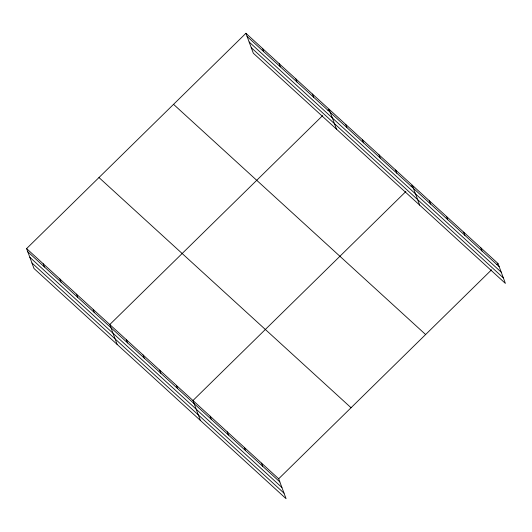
<?xml version="1.0" encoding="UTF-8"?>
<svg xmlns="http://www.w3.org/2000/svg" width="532" height="532" viewBox="0 0 532 532"><rect width="100%" height="100%" fill="white"/><g stroke="black" fill="none" stroke-linecap="round" stroke-linejoin="round"><path stroke-width="0.8" d="M26.6 248.597L278.675 478.787L286.083 498.703L34.008 268.514L26.6 248.597L245.917 33.297L497.992 263.486L505.4 283.403L253.325 53.213L245.917 33.297M322.678 115.564L109.785 324.56L117.193 344.477M327.931 110.403L329.102 109.26L336.51 129.176M405.869 191.527L192.97 400.516L200.378 420.44M411.116 186.366L412.287 185.222L419.695 205.139M278.675 478.787L491.575 269.791M496.828 264.63L497.992 263.486M247.087 36.455L499.169 266.645M249.149 41.988L501.224 272.171M251.264 47.687L503.345 277.87M173.545 104.345L425.62 334.535M98.972 177.548L351.053 407.738M27.77 251.749L279.852 481.939M29.832 257.282L281.907 487.472M31.953 262.981L284.028 493.171M480.848 247.832L482.025 250.991M463.711 232.178L464.882 235.337M446.567 216.531L447.745 219.683M429.43 200.877L430.601 204.029M395.648 170.027L396.825 173.186M379.01 154.839L380.187 157.991M362.378 139.643L363.549 142.802M345.74 124.455L346.911 127.607M312.464 94.071L313.641 97.223M295.825 78.876L297.002 82.034M279.194 63.68L280.364 66.839M262.555 48.492L263.726 51.644M261.538 463.133L262.708 466.285M244.394 447.478L245.565 450.631M227.25 431.824L228.428 434.983M210.113 416.17L211.284 419.329M176.331 385.328L177.508 388.48M159.693 370.132L160.87 373.291M143.061 354.944L144.232 358.096M126.423 339.748L127.594 342.907M93.147 309.365L94.324 312.523M76.508 294.169L77.685 297.328M59.877 278.981L61.047 282.133M43.238 263.786L44.409 266.944"/></g></svg>
